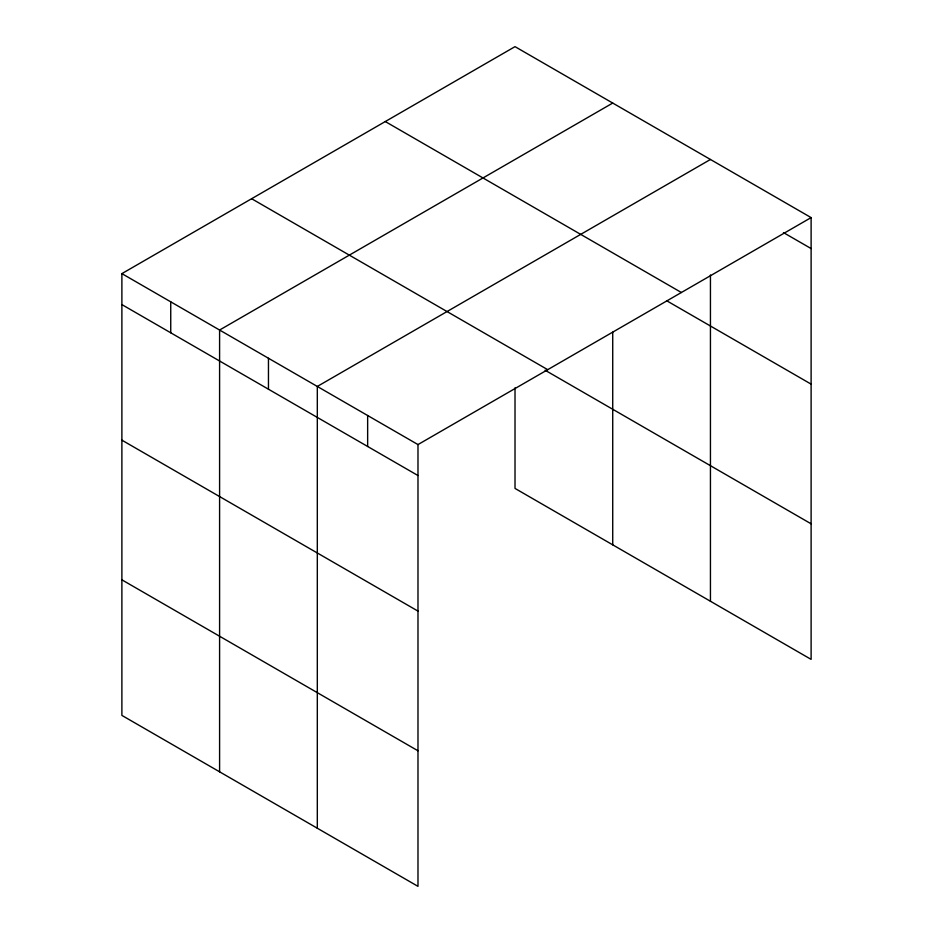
<?xml version="1.0" encoding="UTF-8"?>
<svg xmlns="http://www.w3.org/2000/svg" width="933" height="933" viewBox="0 0 933 933"><rect width="100%" height="100%" fill="white"/><g stroke="black" fill="none" stroke-linecap="round" stroke-linejoin="round"><path stroke-width="1.4" d="M710.445 274.99L710.445 601.26M515.016 387.848L515.016 488.425L811.115 659.374L811.115 217.599L515.016 46.65L121.885 273.626L121.885 715.401L417.984 886.35L417.984 444.575L121.885 273.626M612.724 103.062L219.593 330.037L219.593 771.813M710.445 159.473L317.313 386.449L317.313 828.224M417.984 444.575L811.115 217.599M783.428 232.585L811.115 248.563M385.282 121.547L681.382 292.507M666.594 300.694L811.115 384.128M251.618 198.717L547.718 369.678M545.082 370.214L811.115 523.81M121.885 304.59L417.984 475.538M121.885 440.154L417.984 611.103M121.885 579.825L417.984 750.785M612.724 332.16L612.724 544.837M367.649 415.512L367.649 446.475M268.459 358.249L268.459 389.201M170.739 301.826L170.739 332.789"/></g></svg>
